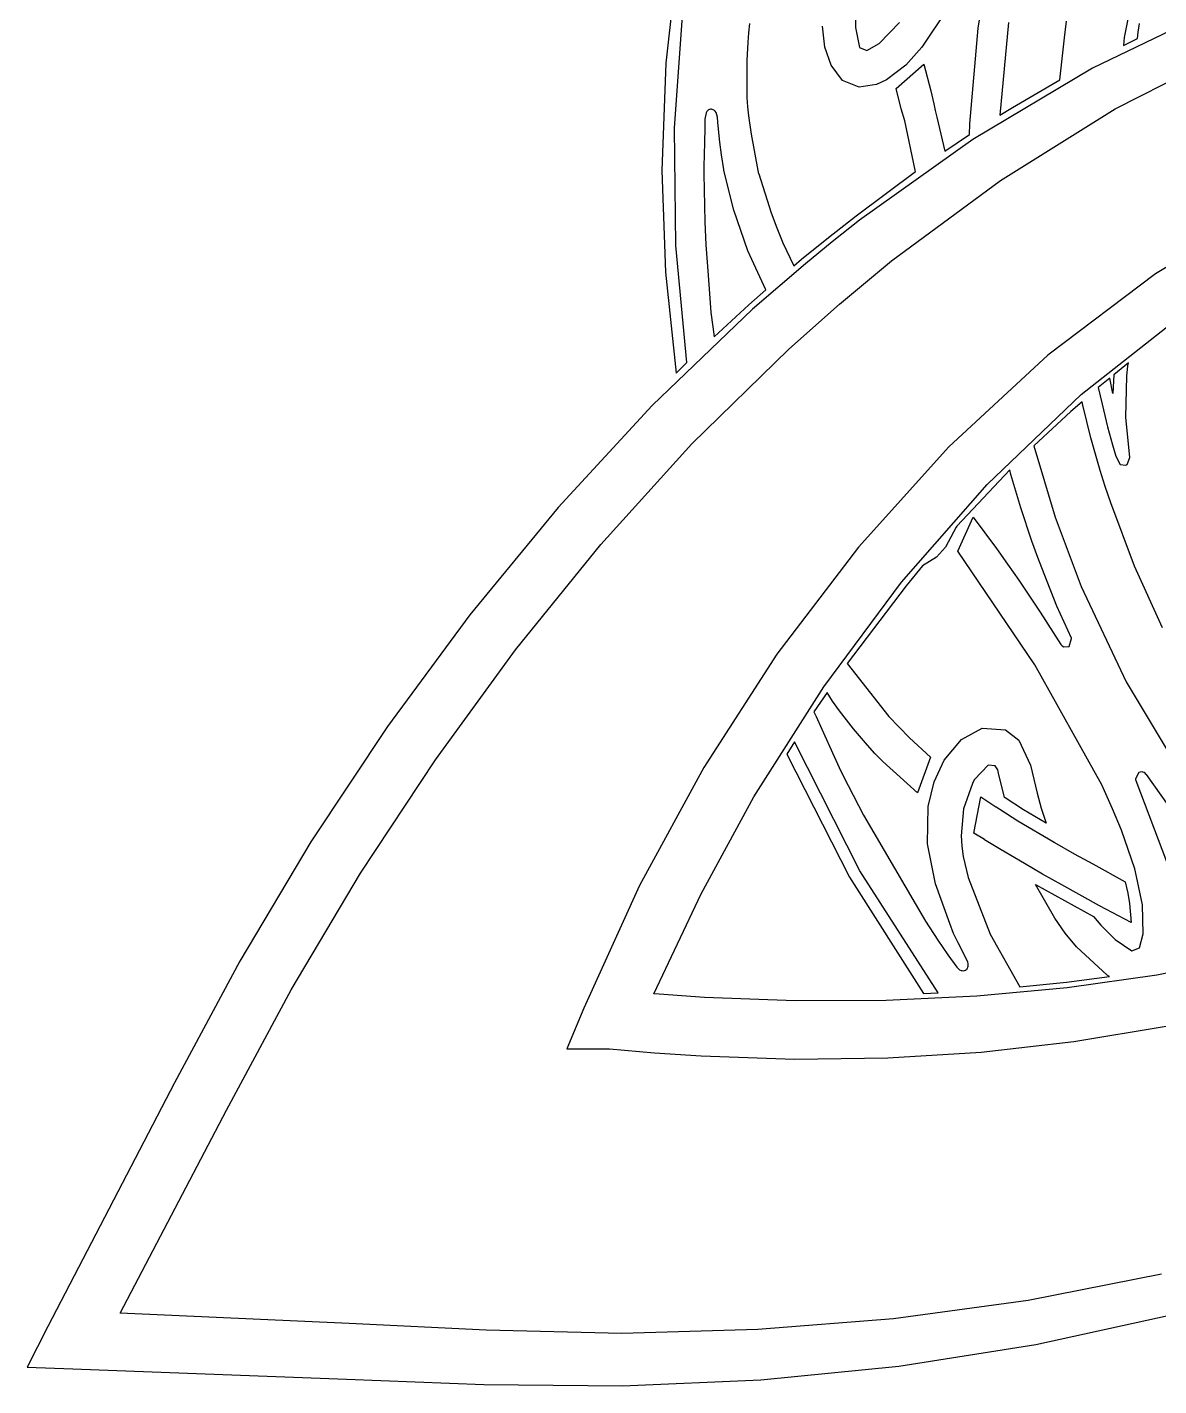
# Model space of a CAD drawing. Extents: x 0 to 149, y 0 to 357.
# Drawn here: x 0 to 41.1, y 104.07 to 153.42 of the extents above; entities that cross this region are included whole.
import ezdxf

# ---------------------------------------------------------------- set-up
doc = ezdxf.new("R2010")
doc.units = 0

msp = doc.modelspace()

# ---------------------------------------------------------------- linework, layer by layer
at = {"layer": 'Layer 1'}
for p, q in [((34.532791, 153.391263), (35.117808, 156.83875)), ((23.619304, 155.958035), (23.186918, 152.121094)), ((23.505317, 149.753969), (23.808713, 154.006747)), ((30.089169, 154.148462), (30.077503, 153.409479)), ((33.419221, 154.092501), (32.485128, 152.694731)), ((43.240565, 154.136254), (38.692375, 151.932014)), ((40.118875, 154.440899), (39.842317, 153.043361)), ((26.236658, 153.554188), (26.191029, 153.2191)), ((30.939704, 152.835136), (31.672579, 153.59342)), ((35.640481, 153.588621), (35.32721, 150.2227)), ((37.665586, 153.039955), (37.742632, 153.639623)), ((40.349139, 153.240541), (40.399375, 153.555882)), ((26.191029, 153.2191), (26.166554, 152.882451)), ((28.970721, 152.697129), (28.886822, 153.464558)), ((30.077503, 153.409479), (30.22754, 152.685792)), ((34.236448, 149.90707), (34.532791, 153.391263)), ((37.496764, 151.514115), (37.665586, 153.039955)), ((39.842317, 153.043361), (39.81084, 152.757258)), ((39.81084, 152.757258), (40.318687, 153.012881)), ((40.318687, 153.012881), (40.349139, 153.240541)), ((26.166554, 152.882451), (26.134663, 152.209352)), ((29.191304, 152.037961), (28.970721, 152.697129)), ((30.22754, 152.685792), (30.495487, 152.570866)), ((30.495487, 152.570866), (30.939704, 152.835136)), ((32.485128, 152.694731), (31.902915, 152.038436)), ((39.51118, 150.45187), (43.8884, 152.69013)), ((23.186918, 152.121094), (23.0415, 148.223)), ((26.134663, 152.209352), (26.137768, 150.867222)), ((29.614382, 151.486449), (29.191304, 152.037961)), ((31.902915, 152.038436), (31.204758, 151.507141)), ((31.563035, 151.192952), (32.559361, 152.080393)), ((32.559361, 152.080393), (32.812954, 151.115781)), ((31.204758, 151.507141), (30.843762, 151.33616)), ((38.692375, 151.932014), (34.34702, 149.344658)), ((35.786874, 150.506085), (37.496764, 151.514115)), ((30.208385, 151.242087), (29.614382, 151.486449)), ((30.843762, 151.33616), (30.208385, 151.242087)), ((31.742483, 150.45861), (31.563035, 151.192952)), ((32.812954, 151.115781), (32.924598, 150.634364)), ((26.137768, 150.867222), (26.161579, 150.532964)), ((26.161579, 150.532964), (26.197551, 150.19933)), ((32.924598, 150.634364), (32.976716, 150.393818)), ((24.614863, 150.077838), (24.605922, 149.735785)), ((24.655841, 150.316728), (24.614863, 150.077838)), ((24.681851, 150.361141), (24.655841, 150.316728)), ((24.713889, 150.390879), (24.681851, 150.361141)), ((24.747713, 150.416889), (24.713889, 150.390879)), ((24.815774, 150.441222), (24.747713, 150.416889)), ((24.828141, 150.439664), (24.815774, 150.441222)), ((24.845356, 150.443087), (24.828141, 150.439664)), ((24.878416, 150.43352), (24.845356, 150.443087)), ((24.914182, 150.422815), (24.878416, 150.43352)), ((24.956848, 150.394726), (24.914182, 150.422815)), ((24.985513, 150.369252), (24.956848, 150.394726)), ((25.015609, 150.324839), (24.985513, 150.369252)), ((25.063844, 150.156042), (25.015609, 150.324839)), ((25.081624, 149.967075), (25.063844, 150.156042)), ((26.197551, 150.19933), (26.28605, 149.535281)), ((31.870073, 150.018157), (31.742483, 150.45861)), ((32.976716, 150.393818), (33.038492, 150.152518)), ((33.038492, 150.152518), (33.319215, 148.914688)), ((35.32721, 150.2227), (35.784729, 150.504753)), ((35.34432, 147.84871), (39.51118, 150.45187)), ((35.784729, 150.504753), (35.786465, 150.505882)), ((35.786465, 150.505882), (35.786874, 150.506085)), ((23.555793, 145.490682), (23.505317, 149.753969)), ((24.605922, 149.735785), (24.593964, 149.263935)), ((25.11969, 149.603178), (25.081624, 149.967075)), ((25.157245, 149.247279), (25.11969, 149.603178)), ((26.28605, 149.535281), (26.529421, 148.222881)), ((32.250076, 148.223407), (31.870073, 150.018157)), ((34.226432, 149.51967), (34.236448, 149.90707)), ((24.593964, 149.263935), (24.582111, 148.777523)), ((25.219532, 148.787822), (25.157245, 149.247279)), ((34.34702, 149.344658), (30.229645, 146.408034)), ((33.319215, 148.914688), (34.226432, 149.51967)), ((24.582111, 148.777523), (24.57308, 148.392411)), ((25.298579, 148.254609), (25.219532, 148.787822)), ((23.0415, 148.223), (23.1755, 144.53019)), ((24.57308, 148.392411), (24.569196, 148.222987)), ((24.569196, 148.222987), (24.57216, 148.095592)), ((24.57216, 148.095592), (24.615083, 146.358152)), ((25.3043, 148.223), (25.298579, 148.254609)), ((25.662504, 146.771033), (25.3043, 148.223)), ((25.3043, 148.223), (25.3043, 148.223)), ((26.529421, 148.222881), (26.561103, 148.100467)), ((26.561103, 148.100467), (26.5723, 148.101)), ((26.5723, 148.101), (27.018882, 146.679)), ((30.099327, 146.576768), (32.259017, 148.178788)), ((32.259017, 148.178788), (32.250076, 148.223407)), ((31.38987, 144.93268), (35.34432, 147.84871)), ((26.173045, 145.299292), (25.662504, 146.771033)), ((27.018882, 146.679), (27.223623, 146.128935)), ((29.102488, 145.78927), (30.099327, 146.576768)), ((45.171311, 146.990474), (40.969993, 144.464279)), ((24.615083, 146.358152), (24.643694, 145.516775)), ((27.223623, 146.128935), (27.445943, 145.587811)), ((30.229645, 146.408034), (29.237251, 145.624126)), ((27.445943, 145.587811), (27.839795, 144.752169)), ((28.124453, 144.990751), (29.102488, 145.78927)), ((29.237251, 145.624126), (28.260647, 144.826705)), ((23.9608, 141.239), (23.555793, 145.490682)), ((24.643694, 145.516775), (24.713801, 144.579002)), ((26.828524, 143.886133), (26.173045, 145.299292)), ((28.260647, 144.826705), (26.3461, 143.176)), ((27.839795, 144.752169), (28.124453, 144.990751)), ((29.49465, 143.36278), (31.38987, 144.93268)), ((23.1755, 144.53019), (23.569173, 140.85598)), ((24.713801, 144.579002), (24.79065, 143.576322)), ((40.969993, 144.464279), (37.061911, 141.504614)), ((26.203922, 143.333898), (26.828524, 143.886133)), ((26.3461, 143.176), (22.6987, 139.684)), ((24.79065, 143.576322), (24.832445, 143.060886)), ((24.943632, 142.176358), (26.203922, 143.333898)), ((27.65641, 141.73074), (29.49465, 143.36278)), ((24.832445, 143.060886), (24.897133, 142.543486)), ((38.279463, 140.080547), (41.984613, 143.005077)), ((24.897133, 142.543486), (24.943632, 142.176358)), ((24.13812, 138.28856), (27.65641, 141.73074)), ((23.569173, 140.85598), (23.9608, 141.239)), ((23.9608, 141.239), (23.9608, 141.239)), ((37.061911, 141.504614), (33.465581, 138.178367)), ((39.990526, 141.229079), (39.459686, 140.799255)), ((39.971673, 141.122173), (39.990526, 141.229079)), ((39.311818, 140.678207), (38.897683, 140.330741)), ((39.43148, 140.121169), (39.311818, 140.678207)), ((39.459686, 140.799255), (39.43148, 140.121169)), ((39.900751, 139.253478), (39.937078, 140.749948)), ((39.937078, 140.749948), (39.971673, 141.122173)), ((38.897683, 140.330741), (39.034826, 139.733559)), ((22.6987, 139.684), (19.27967, 135.976408)), ((34.866214, 136.813794), (38.279463, 140.080547)), ((38.306279, 139.819284), (37.902823, 139.461201)), ((38.333973, 139.698696), (38.306279, 139.819284)), ((38.629719, 138.504376), (38.333973, 139.698696)), ((39.034826, 139.733559), (39.2356, 138.901)), ((37.902823, 139.461201), (36.562773, 138.213941)), ((40.040651, 137.787048), (39.900751, 139.253478)), ((39.2356, 138.901), (39.417297, 138.257133)), ((39.2356, 138.901), (39.2356, 138.901)), ((20.83587, 134.63303), (24.13812, 138.28856)), ((33.465581, 138.178367), (30.186951, 134.538574)), ((36.562773, 138.213941), (37.331349, 135.628873)), ((38.966342, 137.320476), (38.629719, 138.504376)), ((39.417297, 138.257133), (39.536146, 137.839255)), ((39.536146, 137.839255), (39.689028, 137.538068)), ((39.944439, 137.543061), (40.040651, 137.787048)), ((35.679866, 137.343033), (33.755726, 135.295663)), ((35.726263, 137.180366), (35.679866, 137.343033)), ((39.152027, 136.733892), (38.966342, 137.320476)), ((39.689028, 137.538068), (39.902952, 137.519456)), ((39.902952, 137.519456), (39.944439, 137.543061)), ((31.750933, 133.261757), (34.866214, 136.813794)), ((35.899265, 136.569471), (35.726263, 137.180366)), ((39.348645, 136.150779), (39.152027, 136.733892)), ((36.08173, 135.961373), (35.899265, 136.569471)), ((19.27967, 135.976408), (16.0787, 132.079)), ((36.489326, 134.758703), (36.08173, 135.961373)), ((40.213399, 133.846849), (39.348645, 136.150779)), ((33.740551, 135.256971), (33.345474, 134.539681)), ((33.755726, 135.295663), (33.740551, 135.256971)), ((33.7979, 134.395), (34.349486, 135.62295)), ((34.349486, 135.62295), (35.20356, 134.4909)), ((37.331349, 135.628873), (38.276953, 133.103181)), ((36.697391, 134.158818), (36.489326, 134.758703)), ((17.73161, 130.80262), (20.83587, 134.63303)), ((30.186951, 134.538574), (27.226831, 130.645193)), ((33.345474, 134.539681), (33.024588, 134.17152)), ((36.598567, 130.263721), (33.7979, 134.395)), ((35.20356, 134.4909), (35.602009, 133.914637)), ((32.516128, 133.858254), (31.91692, 133.128165)), ((33.024588, 134.17152), (32.516128, 133.858254)), ((35.602009, 133.914637), (36.013847, 133.342946)), ((36.931308, 133.568517), (36.697391, 134.158818)), ((41.235117, 131.609696), (40.213399, 133.846849)), ((28.926833, 129.463546), (31.750933, 133.261757)), ((36.013847, 133.342946), (36.782795, 132.176466)), ((37.397869, 132.387267), (36.931308, 133.568517)), ((31.91692, 133.128165), (29.77905, 130.307335)), ((38.276953, 133.103181), (39.911949, 129.647712)), ((37.922221, 131.230157), (37.397869, 132.387267)), ((16.0787, 132.079), (13.08624, 128.02607)), ((36.782795, 132.176466), (37.542537, 131.002906)), ((14.826782, 126.814312), (17.73161, 130.80262)), ((37.542537, 131.002906), (37.563986, 130.979403)), ((37.563986, 130.979403), (37.590402, 130.950596)), ((37.590402, 130.950596), (37.652228, 130.914714)), ((37.652228, 130.914714), (37.844861, 130.929901)), ((37.844861, 130.929901), (37.926054, 131.21424)), ((37.926054, 131.21424), (37.922221, 131.230157)), ((27.226831, 130.645193), (24.576621, 126.534584)), ((29.77905, 130.307335), (31.29605, 128.380295)), ((39.023794, 125.901442), (36.598567, 130.263721)), ((26.392613, 125.466087), (28.926833, 129.463546)), ((39.911949, 129.647712), (41.867368, 126.373194)), ((29.046772, 129.259618), (28.571792, 128.554605)), ((29.250491, 128.94148), (29.046772, 129.259618)), ((29.502194, 128.594434), (29.250491, 128.94148)), ((28.571792, 128.554605), (28.646239, 128.388822)), ((28.646239, 128.388822), (28.854764, 127.926017)), ((30.009172, 127.939851), (29.502194, 128.594434)), ((31.29605, 128.380295), (32.036897, 127.606327)), ((13.08624, 128.02607), (10.30358, 123.82993)), ((28.854764, 127.926017), (29.306559, 126.927516)), ((30.516864, 127.338408), (30.009172, 127.939851)), ((33.928203, 127.555071), (34.678678, 127.958753)), ((34.678678, 127.958753), (35.528543, 127.896292)), ((35.528543, 127.896292), (36.01122, 127.529603)), ((27.863296, 127.467803), (27.5814, 127.018)), ((30.236731, 122.775907), (27.863296, 127.467803)), ((30.785539, 127.039608), (30.516864, 127.338408)), ((32.036897, 127.606327), (32.804975, 126.909936)), ((33.298388, 126.796582), (33.928203, 127.555071)), ((36.01122, 127.529603), (36.438365, 126.622902)), ((27.5814, 127.018), (29.856873, 122.55155)), ((27.5814, 127.018), (27.5814, 127.018)), ((29.306559, 126.927516), (29.548141, 126.401581)), ((31.078421, 126.749766), (30.785539, 127.039608)), ((32.804975, 126.909936), (32.331971, 125.615636)), ((12.10636, 122.69453), (14.826782, 126.814312)), ((24.576621, 126.534584), (22.238298, 122.241217)), ((29.548141, 126.401581), (29.817623, 125.87336)), ((32.331971, 125.615636), (31.078421, 126.749766)), ((32.93499, 126.016582), (33.298388, 126.796582)), ((34.892864, 126.621432), (34.407702, 126.099866)), ((35.150849, 126.597726), (34.892864, 126.621432)), ((35.247778, 126.444527), (35.150849, 126.597726)), ((35.275932, 126.323172), (35.247778, 126.444527)), ((36.438365, 126.622902), (36.67632, 125.603172)), ((40.368929, 126.356946), (40.248494, 126.117023)), ((40.422887, 126.369426), (40.368929, 126.356946)), ((40.497182, 126.369951), (40.422887, 126.369426)), ((40.51722, 126.366731), (40.497182, 126.369951)), ((40.567345, 126.345513), (40.51722, 126.366731)), ((40.595285, 126.328563), (40.567345, 126.345513)), ((29.817623, 125.87336), (30.369158, 124.79663)), ((32.719672, 125.116762), (32.93499, 126.016582)), ((34.325335, 125.952812), (34.001844, 125.030019)), ((34.328298, 125.960502), (34.325335, 125.952812)), ((34.407702, 126.099866), (34.328298, 125.960502)), ((35.486961, 125.449463), (35.275932, 126.323172)), ((39.419435, 125.036982), (39.023794, 125.901442)), ((40.248494, 126.117023), (40.251881, 126.102666)), ((40.251881, 126.102666), (40.261285, 126.063358)), ((40.261285, 126.063358), (41.378915, 123.123858)), ((40.628906, 126.293816), (40.595285, 126.328563)), ((40.6472, 126.275), (40.628906, 126.293816)), ((42.665061, 123.418674), (40.6472, 126.275)), ((40.6472, 126.275), (40.6472, 126.275)), ((24.472338, 121.945164), (26.392613, 125.466087)), ((34.378415, 124.152979), (34.636197, 125.472959)), ((34.636197, 125.472959), (35.174191, 125.110521)), ((35.521296, 125.427619), (35.486961, 125.449463)), ((36.184518, 125.001105), (35.521296, 125.427619)), ((36.67632, 125.603172), (36.821281, 125.060809)), ((32.698506, 123.761202), (32.719672, 125.116762)), ((34.001844, 125.030019), (33.917279, 124.055832)), ((35.174191, 125.110521), (35.191003, 125.099075)), ((35.191003, 125.099075), (35.316851, 125.017958)), ((35.316851, 125.017958), (35.981667, 124.592799)), ((36.5891, 124.755662), (36.184518, 125.001105)), ((36.821281, 125.060809), (36.99925, 124.51625)), ((39.745071, 124.25499), (39.419435, 125.036982)), ((30.369158, 124.79663), (32.626488, 120.95493)), ((35.981667, 124.592799), (37.296537, 123.822254)), ((36.99925, 124.51625), (36.5891, 124.755662)), ((33.917279, 124.055832), (33.936493, 123.679035)), ((34.760208, 123.914501), (34.378415, 124.152979)), ((34.760976, 123.913878), (34.760208, 123.914501)), ((34.767975, 123.91127), (34.760976, 123.913878)), ((35.375051, 123.544156), (34.767975, 123.91127)), ((40.2218, 122.849), (39.745071, 124.25499)), ((10.30358, 123.82993), (7.71718, 119.50317)), ((32.986231, 122.305912), (32.698506, 123.761202)), ((33.936493, 123.679035), (33.986771, 123.299528)), ((35.868231, 123.249203), (35.375051, 123.544156)), ((37.296537, 123.822254), (37.312378, 123.812377)), ((37.312378, 123.812377), (38.026964, 123.397412)), ((38.026964, 123.397412), (38.698935, 123.035699)), ((33.986771, 123.299528), (34.17777, 122.537721)), ((36.214613, 123.044423), (35.868231, 123.249203)), ((36.874369, 122.653701), (36.214613, 123.044423)), ((38.698935, 123.035699), (39.877215, 122.38205)), ((9.58557, 118.45674), (12.10636, 122.69453)), ((29.856873, 122.55155), (32.55379, 118.3262)), ((33.077936, 118.351583), (30.236731, 122.775907)), ((34.17777, 122.537721), (34.972495, 120.483102)), ((37.56918, 122.276686), (36.874369, 122.653701)), ((40.28964, 122.572147), (40.2218, 122.849)), ((40.2218, 122.849), (40.2218, 122.849)), ((40.500227, 121.541622), (40.28964, 122.572147)), ((22.238298, 122.241217), (20.212991, 117.791624)), ((22.760793, 118.318187), (24.472338, 121.945164)), ((33.50036, 120.860922), (32.986231, 122.305912)), ((37.316366, 121.06601), (36.617867, 122.28188)), ((36.617867, 122.28188), (38.721297, 121.12663)), ((38.94694, 121.51384), (37.56918, 122.276686)), ((39.877215, 122.38205), (39.920649, 122.17134)), ((39.920649, 122.17134), (39.964797, 121.97103)), ((39.964797, 121.97103), (40.033377, 121.587795)), ((38.947, 121.514), (38.94694, 121.51384)), ((40.089175, 120.908557), (38.947, 121.514)), ((40.033377, 121.587795), (40.089175, 120.908557)), ((40.522998, 120.490047), (40.500227, 121.541622)), ((32.626488, 120.95493), (33.074961, 120.257198)), ((37.688806, 120.515739), (37.316366, 121.06601)), ((38.721297, 121.12663), (38.985719, 120.812438)), ((33.643636, 120.506914), (33.50036, 120.860922)), ((33.80505, 120.165259), (33.643636, 120.506914)), ((34.972495, 120.483102), (36.05188, 118.562691)), ((38.101979, 120.021317), (37.688806, 120.515739)), ((38.985719, 120.812438), (39.504852, 120.286216)), ((40.389177, 119.983975), (40.522998, 120.490047)), ((33.074961, 120.257198), (33.439688, 119.732195)), ((34.145147, 119.496125), (33.80505, 120.165259)), ((39.220269, 118.995337), (38.101979, 120.021317)), ((39.504852, 120.286216), (40.121379, 119.87841)), ((40.121379, 119.87841), (40.389177, 119.983975)), ((7.71718, 119.50317), (5.34718, 115.0853)), ((33.439688, 119.732195), (33.762208, 119.277818)), ((34.155008, 119.466376), (34.145147, 119.496125)), ((34.171972, 119.415522), (34.155008, 119.466376)), ((44.250611, 119.637614), (41.020501, 118.994529)), ((33.762208, 119.277818), (33.833641, 119.205744)), ((33.833641, 119.205744), (33.862764, 119.189318)), ((33.862764, 119.189318), (33.917388, 119.162595)), ((33.917388, 119.162595), (33.952338, 119.156143)), ((33.952338, 119.156143), (34.003703, 119.152299)), ((34.003703, 119.152299), (34.039367, 119.159987)), ((34.039367, 119.159987), (34.069412, 119.166337)), ((34.069412, 119.166337), (34.083106, 119.177361)), ((34.083106, 119.177361), (34.099816, 119.183914)), ((34.099816, 119.183914), (34.117085, 119.204287)), ((34.117085, 119.204287), (34.145954, 119.238089)), ((34.145954, 119.238089), (34.164248, 119.277713)), ((34.164248, 119.277713), (34.175694, 119.320775)), ((34.177388, 119.368411), (34.171972, 119.415522)), ((34.175694, 119.320775), (34.177388, 119.368411)), ((37.74026, 118.738041), (39.30703, 118.942607)), ((41.020501, 118.994529), (37.764641, 118.526475)), ((39.30703, 118.942607), (39.220269, 118.995337)), ((7.23483, 114.09), (9.58557, 118.45674)), ((37.764641, 118.526475), (34.482311, 118.222522)), ((36.05188, 118.562691), (37.74026, 118.738041)), ((22.956091, 118.301389), (22.760793, 118.318187)), ((24.600171, 118.184289), (22.956091, 118.301389)), ((27.895531, 118.057007), (24.600171, 118.184289)), ((31.19053, 118.064178), (27.895531, 118.057007)), ((34.482311, 118.222522), (31.19053, 118.064178)), ((32.55379, 118.3262), (33.077936, 118.351583)), ((20.212991, 117.791624), (19.6029, 116.317)), ((38.01246, 116.576385), (41.36367, 117.140694)), ((34.64204, 116.198388), (38.01246, 116.576385)), ((19.6029, 116.317), (21.1521, 116.317)), ((21.1521, 116.317), (22.78447, 116.168373)), ((22.78447, 116.168373), (24.47642, 116.05492)), ((24.47642, 116.05492), (27.86426, 115.938907)), ((27.86426, 115.938907), (31.256559, 115.986685)), ((31.256559, 115.986685), (34.64204, 116.198388)), ((5.34718, 115.0853), (0.74989, 106.22414)), ((3.373865, 106.716466), (7.23483, 114.09)), ((41.188235, 108.12595), (36.346169, 107.16916)), ((36.346169, 107.16916), (31.455095, 106.50701)), ((11.687395, 106.335094), (3.373865, 106.716466)), ((36.627957, 105.569682), (41.54437, 106.650354)), ((0.74989, 106.22414), (0, 104.758)), ((16.670365, 106.094954), (11.687395, 106.335094)), ((26.534143, 106.114625), (21.599475, 105.977536)), ((31.455095, 106.50701), (26.534143, 106.114625)), ((21.599475, 105.977536), (16.670365, 106.094954)), ((31.65518, 104.788364), (36.627957, 105.569682)), ((0, 104.758), (1.65961, 104.69446)), ((1.65961, 104.69446), (11.60144, 104.313971)), ((26.64712, 104.289523), (31.65518, 104.788364)), ((11.60144, 104.313971), (16.57981, 104.128021)), ((16.57981, 104.128021), (21.61832, 104.074343)), ((21.61832, 104.074343), (26.64712, 104.289523))]:
    msp.add_line(p, q, dxfattribs=at)

doc.saveas('drawing.dxf')
